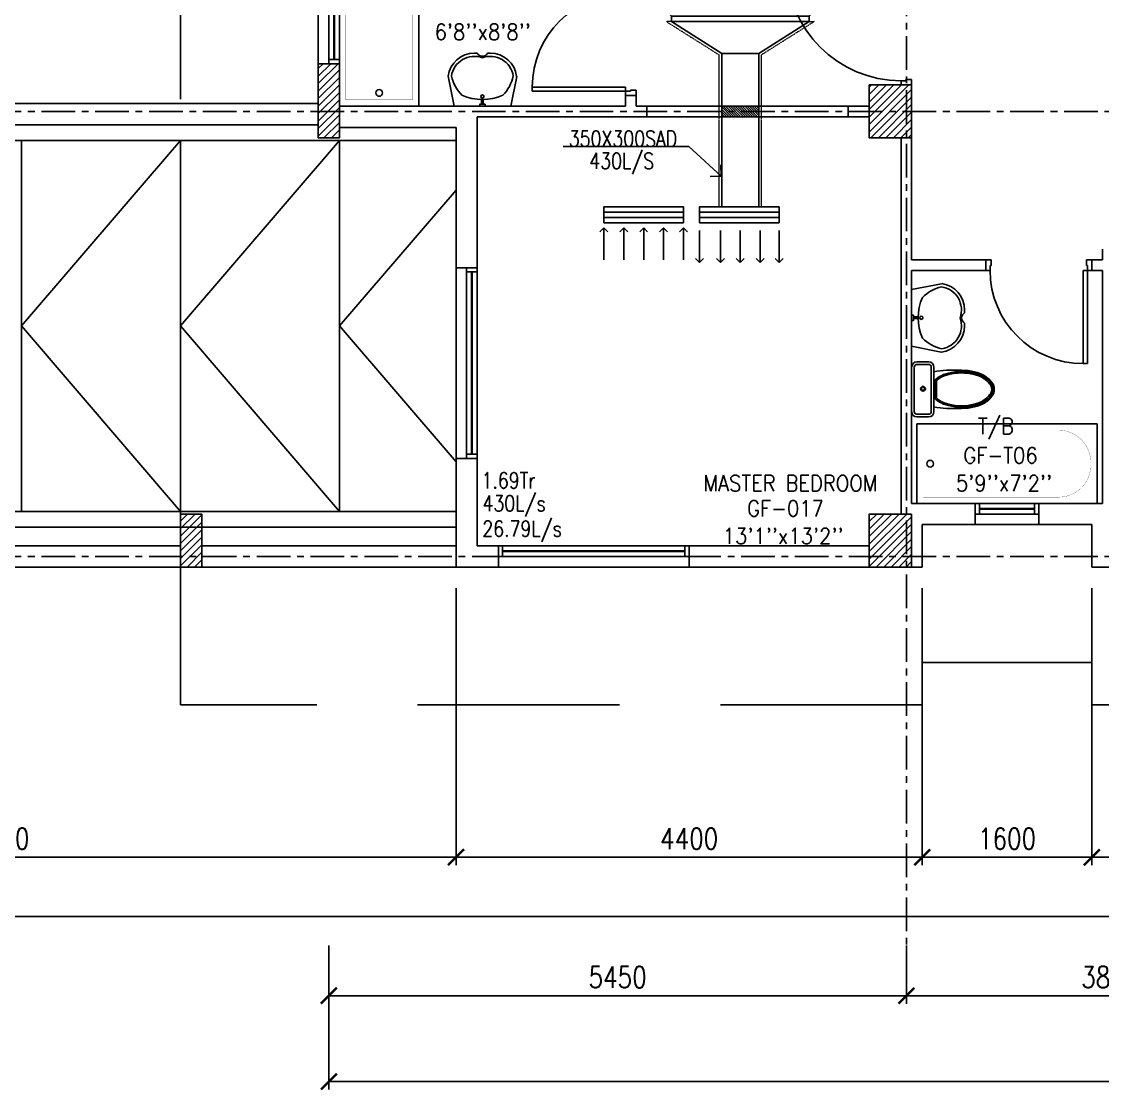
# Model space of a CAD drawing. Header units: millimetres. Extents: x -1288794 to 2153086, y -2701644 to -1428868.
# Drawn here: x 965109 to 975309, y -1514208 to -1504121 of the extents above; entities that cross this region are included whole.
import ezdxf

# ---------------------------------------------------------------- set-up
doc = ezdxf.new("R2010")
doc.units = ezdxf.units.MM
doc.header["$LTSCALE"] = 100
doc.header["$PDMODE"] = 34
for name, pattern in [('CENTER', [50.8, 31.75, -6.35, 6.35, -6.35]), ('DASHED2', [9.525, 6.35, -3.175]), ('HIDDEN', [9.525, 6.35, -3.175])]:
    doc.linetypes.add(name, pattern=pattern)
for name, color, linetype in [('A-ANNO-DIMS', 1, 'Continuous'), ('A-ANNO-TEXT', 8, 'Continuous'), ('A-AREA', 8, 'CENTER'), ('A-DOOR', 4, 'Continuous'), ('A-FLOR-OVHD', 4, 'DASHED2'), ('A-FLOR-PFIX', 8, 'Continuous'), ('A-GLAZ', 5, 'Continuous'), ('A-GRID', 253, 'CENTER'), ('A-WALL-FULL', 8, 'Continuous'), ('AC-FD', 1, 'Continuous'), ('AC-SAD', 3, 'Continuous'), ('AC-SAD TEXT', 3, 'Continuous'), ('FCU-AC', 160, 'Continuous'), ('HATCH', 251, 'Continuous'), ('L-WALK', 8, 'Continuous'), ('RETURN GRILL RIGHT', 1, 'Continuous'), ('S-COL- HACT.', 9, 'Continuous'), ('S-COL.', 8, 'Continuous'), ('SUPPLY GRILL RIGHT', 3, 'Continuous')]:
    doc.layers.add(name, color=color, linetype=linetype)
doc.layers.add('INSULATION', color=1, linetype='Continuous', lineweight=5)
doc.styles.add('ROMANS', font='romans.shx', dxfattribs={"width": 0.8})
doc.styles.add('SIMPLEX', font='simplex.shx', dxfattribs={"width": 0.8})
doc.dimstyles.new('100 of DIM2', dxfattribs={"dimscale": 0, "dimtxt": 200, "dimasz": 150, "dimexe": 75, "dimexo": 200, "dimgap": 75, "dimtad": 1, "dimdec": 0, "dimrnd": 5, "dimzin": 0, "dimdsep": 46, "dimtxsty": 'ROMANS', "dimblk": 'ARCHTICK', "dimcen": 100, "dimclrd": 94, "dimclre": 94, "dimclrt": 2, "dimadec": 0, "dimazin": 0, "dimtfac": 1, "dimtdec": 0, "dimtofl": 0, "dimtmove": 2, "dimatfit": 3, "dimldrblk": 'OPEN90', "dimfxl": 75, "dimtolj": 1, "dimtzin": 0, "dimarcsym": 0})
pattern_1 = [(45, (2089964.023, -1109556.65), (-35.355339, 35.355339), [])]

# ---------------------------------------------------------------- blocks, each defined once
blk = doc.blocks.new('D-100-R1')
for p, q in [((-80, 980), (-80, 100)), ((-80, 980), (-40, 980)), ((-40, 980), (-40, 55)), ((-1000, 100), (-1000, 0)), ((-1000, 100), (-960, 100)), ((-960, 100), (-960, 55)), ((-960, 55), (-950, 55)), ((-950, 55), (-950, 0)), ((-80, 100), (0, 100)), ((-50, 55), (-50, 0)), ((-50, 55), (-40, 55)), ((-50, 0), (0, 0)), ((0, 100), (0, 0)), ((-1000, 0), (-950, 0))]:
    blk.add_line(p, q)
at = {"linetype": 'Continuous'}
blk.add_arc((-80, 100), 880, 90, 180, dxfattribs=at)
blk = doc.blocks.new('D-120-R1')
for p, q in [((-80, 1180), (-40, 1180)), ((-80, 1180), (-80, 100)), ((-40, 1180), (-40, 55)), ((-1200, 100), (-1160, 100)), ((-1200, 100), (-1200, 0)), ((-1160, 100), (-1160, 55)), ((-1160, 55), (-1150, 55)), ((-1150, 55), (-1150, 0)), ((-80, 100), (0, 100)), ((-50, 55), (-40, 55)), ((-50, 55), (-50, 0)), ((-50, 0), (0, 0)), ((0, 100), (0, 0)), ((-1200, 0), (-1150, 0))]:
    blk.add_line(p, q)
at = {"linetype": 'Continuous'}
blk.add_arc((-80, 100), 1080, 90, 180, dxfattribs=at)
blk = doc.blocks.new('LAV-4')
for p, q in [((-266, 0), (-322, -283)), ((-266, 0), (268, 0)), ((268, 0), (324, -280)), ((-48, -500), (-75, -500)), ((75, -500), (50, -500))]:
    blk.add_line(p, q)
for points in [[(-25, 0), (-25, -18), (25, -18), (25, 0)], [(-9, -20), (-9, -57), (8, -57), (8, -20)]]:
    blk.add_lwpolyline(points, close=True)
blk.add_circle((0, -91), 15.4)
for centre, radius, start, end in [((0, -539), 477, 66.1261, 113.874), ((74, -366), 375, 135.3333, 167.1432), ((-74, -366), 375, 12.5199, 44.6667), ((-75, -250), 250, 187.6784, 270), ((-75, -250), 220, 188.5814, 289.9523), ((75, -250), 220, 250.0878, 350.8515), ((75, -250), 250, 270, 353.0121), ((1, -527), 55.9, 28.7827, 151.2173), ((50, -499), 0, 238.1883, 0)]:
    blk.add_arc(centre, radius, start, end)
blk = doc.blocks.new('BT-2')
blk.add_lwpolyline([(0, 750), (1700, 750), (1700, 0), (0, 0)], close=True)
at = {"const_width": 2}
blk.add_lwpolyline([(60, 690), (1340, 690, -0.414214), (1640, 390), (1640, 360, -0.414214), (1340, 60), (60, 60)], format="xyb", close=True, dxfattribs=at)
blk.add_circle((125, 375), 31.9)
blk = doc.blocks.new('W-180')
for p, q in [((1800, 100), (0, 100)), ((1800, 0), (0, 0)), ((40, 0), (40, 100)), ((1760, 100), (1760, 0))]:
    blk.add_line(p, q)
at = {"linetype": 'Continuous'}
for p, q in [((1760, 53), (40, 53)), ((1760, 47), (40, 47))]:
    blk.add_line(p, q, dxfattribs=at)
blk = doc.blocks.new('W-60')
for p, q in [((600, 100), (0, 100)), ((600, 0), (0, 0)), ((40, 0), (40, 100)), ((560, 100), (560, 0))]:
    blk.add_line(p, q)
at = {"linetype": 'Continuous'}
for p, q in [((560, 53), (40, 53)), ((560, 47), (40, 47))]:
    blk.add_line(p, q, dxfattribs=at)
blk = doc.blocks.new('WC-1')
for p, q in [((-210, 0), (210, 0)), ((-260, -160), (-260, -50)), ((-235, -160), (-235, -50)), ((-210, -25), (210, -25)), ((235, -50), (235, -160)), ((260, -50), (260, -160)), ((210, -185), (-210, -185)), ((210, -210), (-210, -210)), ((91, -223), (-91, -223)), ((86, -235), (-86, -235))]:
    blk.add_line(p, q)
for radius in [22.1, 17.1]:
    blk.add_circle((-6, -107), radius)
for centre, radius, start, end in [((-210, -50), 50, 90, 180), ((-210, -50), 25, 90, 180), ((210, -50), 50, 360, 90), ((210, -50), 25, 360, 90), ((-210, -160), 50, 180, 270), ((-210, -160), 25, 180, 270), ((210, -160), 25, 270, 360), ((210, -160), 50, 270, 360), ((722, -383), 904, 168.9529, 184.0632), ((178, -428), 341, 149.8586, 166.4766), ((178, -428), 328, 149.8586, 166.4766), ((69, -365), 214, 138.4152, 149.8586), ((69, -365), 201, 139.9943, 149.8586), ((-69, -365), 201, 30.1414, 40.0057), ((-69, -365), 214, 30.1414, 41.5848), ((-178, -428), 328, 13.5234, 30.1414), ((-178, -428), 341, 13.5234, 30.1414), ((352, -470), 520, 166.4766, 180), ((352, -470), 507, 166.4766, 180), ((-352, -470), 507, 360, 13.5234), ((-352, -470), 520, 360, 13.5234), ((352, -470), 532, 177.5541, 180), ((352, -470), 532, 180, 193.5234), ((352, -470), 520, 180, 193.5234), ((352, -470), 507, 180, 193.5234), ((-352, -470), 507, 346.4766, 360), ((-352, -470), 520, 346.4766, 360), ((-352, -470), 532, 346.4766, 360), ((-352, -470), 532, 360, 2.4459), ((178, -512), 353, 193.5234, 210.1414), ((178, -512), 341, 193.5234, 210.1414), ((178, -512), 328, 193.5234, 210.1414), ((-178, -512), 328, 329.8586, 346.4766), ((-178, -512), 341, 329.8586, 346.4766), ((-178, -512), 353, 329.8586, 346.4766), ((69, -575), 226, 210.1414, 234.4972), ((69, -575), 214, 210.1414, 234.4972), ((69, -575), 201, 210.1414, 234.4972), ((-69, -575), 201, 305.5028, 329.8586), ((-69, -575), 214, 305.5028, 329.8586), ((-69, -575), 226, 305.5028, 329.8586), ((0, -672), 108, 234.4972, 270), ((0, -672), 95.9, 234.4972, 270), ((0, -672), 83.4, 234.4972, 270), ((0, -672), 83.4, 270, 305.5028), ((0, -672), 95.9, 270, 305.5028), ((0, -672), 108, 270, 305.5028)]:
    blk.add_arc(centre, radius, start, end)
at = {"linetype": 'Continuous', "ltscale": 50}
blk.add_arc((-722, -383), 904, 355.9368, 11.0471, dxfattribs=at)
blk = doc.blocks.new('_ArchTick')
at = {"color": 0, "linetype": 'ByBlock', "const_width": 0.15}
blk.add_lwpolyline([(-0.5, -0.5), (0.5, 0.5)], dxfattribs=at)
blk = doc.blocks.new('*D342')
at = {"layer": 'A-ANNO-DIMS', "color": 94, "lineweight": -2, "ltscale": 3, "transparency": 16777216}
for p, q in [((968009, -1512840), (968009, -1513390)), ((973459, -1512840), (973459, -1513390)), ((968009, -1513315), (973459, -1513315))]:
    blk.add_line(p, q, dxfattribs=at)
at = {"layer": 'Defpoints', "color": 0, "ltscale": 3, "transparency": 16777216}
for p in [(968009, -1512640), (973459, -1512640), (973459, -1513315)]:
    blk.add_point(p, dxfattribs=at)
at = {"layer": 'A-ANNO-DIMS', "color": 94, "lineweight": -2, "ltscale": 3, "transparency": 16777216, "xscale": 150, "yscale": 150, "zscale": 150, "rotation": 180}
blk.add_blockref('_ArchTick', (968009, -1513315), dxfattribs=at)
at = {"layer": 'A-ANNO-DIMS', "color": 94, "lineweight": -2, "ltscale": 3, "transparency": 16777216, "xscale": 150, "yscale": 150, "zscale": 150}
blk.add_blockref('_ArchTick', (973459, -1513315), dxfattribs=at)
at = {"layer": 'A-ANNO-DIMS', "color": 2, "ltscale": 3, "transparency": 16777216, "insert": (970734, -1513140), "char_height": 200, "attachment_point": 5, "style": 'ROMANS'}
blk.add_mtext('\\A1;5450', dxfattribs=at)
blk = doc.blocks.new('_Open90')
at = {"color": 0, "linetype": 'ByBlock', "lineweight": -2}
for p, q in [((0, 0), (-1, 0)), ((-0.5, 0.5), (0, 0)), ((0, 0), (-0.5, -0.5))]:
    blk.add_line(p, q, dxfattribs=at)
blk = doc.blocks.new('*D343')
at = {"layer": 'A-ANNO-DIMS', "color": 94, "lineweight": -2, "ltscale": 3, "transparency": 16777216}
for p, q in [((973459, -1512840), (973459, -1513390)), ((977309, -1513115), (977309, -1513240)), ((973459, -1513315), (977309, -1513315))]:
    blk.add_line(p, q, dxfattribs=at)
at = {"layer": 'Defpoints', "color": 0, "ltscale": 3, "transparency": 16777216}
for p in [(973459, -1512640), (977309, -1513315), (977309, -1513315)]:
    blk.add_point(p, dxfattribs=at)
at = {"layer": 'A-ANNO-DIMS', "color": 94, "lineweight": -2, "ltscale": 3, "transparency": 16777216, "xscale": 150, "yscale": 150, "zscale": 150, "rotation": 180}
blk.add_blockref('_ArchTick', (973459, -1513315), dxfattribs=at)
at = {"layer": 'A-ANNO-DIMS', "color": 94, "lineweight": -2, "ltscale": 3, "transparency": 16777216, "xscale": 150, "yscale": 150, "zscale": 150}
blk.add_blockref('_ArchTick', (977309, -1513315), dxfattribs=at)
at = {"layer": 'A-ANNO-DIMS', "color": 2, "ltscale": 3, "transparency": 16777216, "insert": (975384, -1513140), "char_height": 200, "attachment_point": 5, "style": 'ROMANS'}
blk.add_mtext('\\A1;3850', dxfattribs=at)
blk = doc.blocks.new('*D347')
at = {"layer": 'A-ANNO-DIMS', "color": 94, "lineweight": -2, "ltscale": 3, "transparency": 16777216}
for p, q in [((968009, -1512975), (968009, -1514200)), ((993509, -1512975), (993509, -1514200)), ((968009, -1514125), (993509, -1514125))]:
    blk.add_line(p, q, dxfattribs=at)
at = {"layer": 'Defpoints', "color": 0, "ltscale": 3, "transparency": 16777216}
for p in [(968009, -1512775), (993509, -1512775), (993509, -1514125)]:
    blk.add_point(p, dxfattribs=at)
at = {"layer": 'A-ANNO-DIMS', "color": 94, "lineweight": -2, "ltscale": 3, "transparency": 16777216, "xscale": 150, "yscale": 150, "zscale": 150, "rotation": 180}
blk.add_blockref('_ArchTick', (968009, -1514125), dxfattribs=at)
at = {"layer": 'A-ANNO-DIMS', "color": 94, "lineweight": -2, "ltscale": 3, "transparency": 16777216, "xscale": 150, "yscale": 150, "zscale": 150}
blk.add_blockref('_ArchTick', (993509, -1514125), dxfattribs=at)
at = {"layer": 'A-ANNO-DIMS', "color": 2, "ltscale": 3, "transparency": 16777216, "insert": (980759, -1513950), "char_height": 200, "attachment_point": 5, "style": 'ROMANS'}
blk.add_mtext('\\A1;25500', dxfattribs=at)
blk = doc.blocks.new('*D350')
at = {"layer": 'A-ANNO-DIMS', "color": 94, "linetype": 'Continuous', "lineweight": -2, "ltscale": 3, "transparency": 16777216}
for p, q in [((975209, -1509469), (975209, -1512083)), ((979509, -1509469), (979509, -1512083)), ((979509, -1512008), (975209, -1512008))]:
    blk.add_line(p, q, dxfattribs=at)
at = {"layer": 'Defpoints', "color": 0, "linetype": 'Continuous', "ltscale": 3, "transparency": 16777216}
for p in [(975209, -1509269), (979509, -1509269), (975209, -1512008)]:
    blk.add_point(p, dxfattribs=at)
at = {"layer": 'A-ANNO-DIMS', "color": 94, "linetype": 'Continuous', "lineweight": -2, "ltscale": 3, "transparency": 16777216, "xscale": 150, "yscale": 150, "zscale": 150, "rotation": 180}
blk.add_blockref('_ArchTick', (975209, -1512008), dxfattribs=at)
at = {"layer": 'A-ANNO-DIMS', "color": 94, "linetype": 'Continuous', "lineweight": -2, "ltscale": 3, "transparency": 16777216, "xscale": 150, "yscale": 150, "zscale": 150}
blk.add_blockref('_ArchTick', (979509, -1512008), dxfattribs=at)
at = {"layer": 'A-ANNO-DIMS', "color": 2, "linetype": 'Continuous', "ltscale": 3, "transparency": 16777216, "insert": (977359, -1511833), "char_height": 200, "attachment_point": 5, "style": 'ROMANS'}
blk.add_mtext('\\A1;4300', dxfattribs=at)
blk = doc.blocks.new('*D351')
at = {"layer": 'A-ANNO-DIMS', "color": 94, "linetype": 'Continuous', "lineweight": -2, "ltscale": 3, "transparency": 16777216}
for p, q in [((973609, -1509469), (973609, -1512083)), ((975209, -1509469), (975209, -1512083)), ((975209, -1512008), (973609, -1512008))]:
    blk.add_line(p, q, dxfattribs=at)
at = {"layer": 'Defpoints', "color": 0, "linetype": 'Continuous', "ltscale": 3, "transparency": 16777216}
for p in [(973609, -1509269), (975209, -1509269), (973609, -1512008)]:
    blk.add_point(p, dxfattribs=at)
at = {"layer": 'A-ANNO-DIMS', "color": 94, "linetype": 'Continuous', "lineweight": -2, "ltscale": 3, "transparency": 16777216, "xscale": 150, "yscale": 150, "zscale": 150, "rotation": 180}
blk.add_blockref('_ArchTick', (973609, -1512008), dxfattribs=at)
at = {"layer": 'A-ANNO-DIMS', "color": 94, "linetype": 'Continuous', "lineweight": -2, "ltscale": 3, "transparency": 16777216, "xscale": 150, "yscale": 150, "zscale": 150}
blk.add_blockref('_ArchTick', (975209, -1512008), dxfattribs=at)
at = {"layer": 'A-ANNO-DIMS', "color": 2, "linetype": 'Continuous', "ltscale": 3, "transparency": 16777216, "insert": (974409, -1511833), "char_height": 200, "attachment_point": 5, "style": 'ROMANS'}
blk.add_mtext('\\A1;1600', dxfattribs=at)
blk = doc.blocks.new('*D352')
at = {"layer": 'A-ANNO-DIMS', "color": 94, "linetype": 'Continuous', "lineweight": -2, "ltscale": 3, "transparency": 16777216}
for p, q in [((969209, -1509469), (969209, -1512083)), ((973609, -1509469), (973609, -1512083)), ((973609, -1512008), (969209, -1512008))]:
    blk.add_line(p, q, dxfattribs=at)
at = {"layer": 'Defpoints', "color": 0, "linetype": 'Continuous', "ltscale": 3, "transparency": 16777216}
for p in [(969209, -1509269), (973609, -1509269), (969209, -1512008)]:
    blk.add_point(p, dxfattribs=at)
at = {"layer": 'A-ANNO-DIMS', "color": 94, "linetype": 'Continuous', "lineweight": -2, "ltscale": 3, "transparency": 16777216, "xscale": 150, "yscale": 150, "zscale": 150, "rotation": 180}
blk.add_blockref('_ArchTick', (969209, -1512008), dxfattribs=at)
at = {"layer": 'A-ANNO-DIMS', "color": 94, "linetype": 'Continuous', "lineweight": -2, "ltscale": 3, "transparency": 16777216, "xscale": 150, "yscale": 150, "zscale": 150}
blk.add_blockref('_ArchTick', (973609, -1512008), dxfattribs=at)
at = {"layer": 'A-ANNO-DIMS', "color": 2, "linetype": 'Continuous', "ltscale": 3, "transparency": 16777216, "insert": (971409, -1511833), "char_height": 200, "attachment_point": 5, "style": 'ROMANS'}
blk.add_mtext('\\A1;4400', dxfattribs=at)
blk = doc.blocks.new('*D353')
at = {"layer": 'A-ANNO-DIMS', "color": 94, "linetype": 'Continuous', "lineweight": -2, "ltscale": 3, "transparency": 16777216}
for p, q in [((960609, -1509469), (960609, -1512083)), ((969209, -1509469), (969209, -1512083)), ((969209, -1512008), (960609, -1512008))]:
    blk.add_line(p, q, dxfattribs=at)
at = {"layer": 'Defpoints', "color": 0, "linetype": 'Continuous', "ltscale": 3, "transparency": 16777216}
for p in [(960609, -1509269), (969209, -1509269), (960609, -1512008)]:
    blk.add_point(p, dxfattribs=at)
at = {"layer": 'A-ANNO-DIMS', "color": 94, "linetype": 'Continuous', "lineweight": -2, "ltscale": 3, "transparency": 16777216, "xscale": 150, "yscale": 150, "zscale": 150, "rotation": 180}
blk.add_blockref('_ArchTick', (960609, -1512008), dxfattribs=at)
at = {"layer": 'A-ANNO-DIMS', "color": 94, "linetype": 'Continuous', "lineweight": -2, "ltscale": 3, "transparency": 16777216, "xscale": 150, "yscale": 150, "zscale": 150}
blk.add_blockref('_ArchTick', (969209, -1512008), dxfattribs=at)
at = {"layer": 'A-ANNO-DIMS', "color": 2, "linetype": 'Continuous', "ltscale": 3, "transparency": 16777216, "insert": (964909, -1511833), "char_height": 200, "attachment_point": 5, "style": 'ROMANS'}
blk.add_mtext('\\A1;8600', dxfattribs=at)
blk = doc.blocks.new('fcu 2 tr')
h = blk.add_hatch()
h.set_pattern_fill('NET', color=3)
h.paths.add_polyline_path([(80954, -1588493), (79654, -1588493), (79654, -1588543), (80954, -1588543)])
at = {"layer": 'FCU-AC', "color": 1}
for p, q in [((80954, -1587730), (79654, -1587730)), ((79654, -1587730), (79654, -1587780)), ((80954, -1587780), (80954, -1587730)), ((79654, -1587780), (80954, -1587780)), ((80954, -1587930), (79654, -1587930)), ((79654, -1587930), (79654, -1587980)), ((80954, -1587980), (80954, -1587930)), ((79654, -1587980), (80954, -1587980))]:
    blk.add_line(p, q, dxfattribs=at)
at = {"layer": 'FCU-AC'}
for p, q in [((79654, -1587780), (79629, -1587805)), ((80979, -1587805), (79629, -1587805)), ((79654, -1587830), (79629, -1587805)), ((79654, -1587830), (79629, -1587855)), ((80954, -1587780), (79654, -1587780)), ((80954, -1587830), (79654, -1587830)), ((80954, -1587830), (79654, -1587830)), ((80954, -1587780), (80979, -1587805)), ((80954, -1587830), (80979, -1587805)), ((80954, -1587830), (80979, -1587855)), ((80979, -1587855), (79629, -1587855)), ((79654, -1587880), (79629, -1587855)), ((79654, -1587880), (79629, -1587905)), ((80979, -1587905), (79629, -1587905)), ((79654, -1587930), (79629, -1587905)), ((80954, -1587880), (79654, -1587880)), ((80954, -1587880), (79654, -1587880)), ((80954, -1587880), (80979, -1587855)), ((80954, -1587880), (80979, -1587905)), ((80954, -1587930), (80979, -1587905))]:
    blk.add_line(p, q, dxfattribs=at)
blk.add_lwpolyline([(79604, -1588493), (81004, -1588493), (81004, -1587980), (79604, -1587980)], close=True, dxfattribs=at)
at = {"layer": 'FCU-AC', "color": 6}
for points in [[(79529, -1588093), (81079, -1588093), (81079, -1588043), (79529, -1588043)], [(79529, -1588393), (81079, -1588393), (81079, -1588343), (79529, -1588343)]]:
    blk.add_lwpolyline(points, close=True, dxfattribs=at)
at = {"layer": 'FCU-AC', "color": 3}
blk.add_lwpolyline([(79654, -1588543), (80954, -1588543), (80954, -1588493), (79654, -1588493)], close=True, dxfattribs=at)
at = {"layer": 'FCU-AC', "color": 6}
for centre in [(79566, -1588068), (81041, -1588068), (79566, -1588368), (81041, -1588368)]:
    blk.add_circle(centre, 12.5, dxfattribs=at)
blk = doc.blocks.new('SUPPLY GRILL RIGHT')
at = {"layer": 'SUPPLY GRILL RIGHT'}
for p, q in [((375, 25), (-375, 25)), ((375, -25), (375, 25)), ((375, -25), (-375, -25)), ((375, -75), (375, -25))]:
    blk.add_line(p, q, dxfattribs=at)
blk.add_lwpolyline([(-375, -75), (375, -75), (375, 75), (-375, 75)], close=True, dxfattribs=at)
for points in [[(-375, -450), (-375, -150)], [(-178.5, -450), (-178.5, -150)], [(9, -450), (9, -150)], [(196.5, -450), (196.5, -150)], [(375, -450), (375, -150)]]:
    blk.add_leader(points, dimstyle='100 of DIM2', override={"dimscale": 1, "dimasz": 75, "dimtad": 0, "dimclrd": 0, "dimfxl": 0.2}, dxfattribs=at)
blk = doc.blocks.new('RETURN GRILL RIGHT')
at = {"layer": 'RETURN GRILL RIGHT'}
for p, q in [((375, 25), (-375, 25)), ((375, -25), (-375, -25))]:
    blk.add_line(p, q, dxfattribs=at)
blk.add_lwpolyline([(-375, -75), (375, -75), (375, 75), (-375, 75)], close=True, dxfattribs=at)
for points in [[(-375, -125), (-375, -425)], [(-187.5, -125), (-187.5, -425)], [(0, -125), (0, -425)], [(187.5, -125), (187.5, -425)], [(375, -125), (375, -425)]]:
    blk.add_leader(points, dimstyle='100 of DIM2', override={"dimscale": 1, "dimasz": 75, "dimtad": 0, "dimclrd": 0, "dimfxl": 0.2}, dxfattribs=at)

msp = doc.modelspace()

# ---------------------------------------------------------------- hatches: boundary and pattern name
at = {"layer": 'AC-FD', "linetype": 'ByBlock'}
h = msp.add_hatch(dxfattribs=at)
h.set_pattern_fill('ANSI31', color=256, scale=5, angle=90, style=0)
h.set_pattern_definition([(135, (-619718.9, -1566958.634), (-11.22532015, -11.22532015), [])])
h.paths.add_polyline_path([(972066.2, -1505018.7), (972066.2, -1504918.7), (971716.2, -1504918.6), (971716.2, -1505018.6)])
at = {"layer": 'S-COL- HACT.', "linetype": 'Continuous', "ltscale": 3}
h = msp.add_hatch(dxfattribs=at)
h.set_pattern_fill('ANSI31', color=256, scale=400, style=0)
h.set_pattern_definition(pattern_1)
h.paths.add_polyline_path([(967908.8, -1505218.6), (967908.8, -1504518.6), (968108.8, -1504518.6), (968108.8, -1505218.6)])
h = msp.add_hatch(dxfattribs=at)
h.set_pattern_fill('ANSI31', color=256, scale=400, style=0)
h.set_pattern_definition(pattern_1)
h.paths.add_polyline_path([(973508.8, -1504718.6), (973508.8, -1505218.6), (973108.8, -1505218.6), (973108.8, -1504718.6)])
h = msp.add_hatch(dxfattribs=at)
h.set_pattern_fill('ANSI31', color=256, scale=400, style=0)
h.set_pattern_definition(pattern_1)
h.paths.add_polyline_path([(966808.8, -1508768.6), (966808.8, -1509268.6), (966608.8, -1509268.6), (966608.8, -1508768.6)])
h = msp.add_hatch(dxfattribs=at)
h.set_pattern_fill('ANSI31', color=256, scale=400, style=0)
h.set_pattern_definition(pattern_1)
h.paths.add_polyline_path([(973508.8, -1508768.6), (973508.8, -1509268.6), (973108.8, -1509268.6), (973108.8, -1508768.6)])

# ---------------------------------------------------------------- linework, layer by layer
at = {"layer": 'A-AREA', "linetype": 'Continuous', "ltscale": 3}
for p, q in [((960608.8, -1504893.6), (967908.8, -1504893.6)), ((967908.8, -1505093.6), (960608.8, -1505093.6)), ((966608.8, -1509068.6), (960608.8, -1509068.6)), ((969208.8, -1509068.6), (966808.8, -1509068.6)), ((960608.8, -1509268.6), (969208.8, -1509268.6))]:
    msp.add_line(p, q, dxfattribs=at)
at = {"layer": 'A-AREA', "ltscale": 15}
msp.add_line((995708.8, -1512568.6), (960608.8, -1512568.6), dxfattribs=at)
at = {"layer": 'A-FLOR-OVHD', "linetype": 'Continuous', "ltscale": 3}
for p, q in [((972908.8, -1504918.6), (971008.8, -1504918.6)), ((971008.8, -1505018.6), (972908.8, -1505018.6))]:
    msp.add_line(p, q, dxfattribs=at)
at = {"layer": 'A-FLOR-OVHD', "ltscale": 3}
msp.add_lwpolyline([(993608.8, -1509268.6), (993608.8, -1510568.6), (980808.8, -1510568.6), (980808.8, -1509268.6), (979508.8, -1509268.6), (979508.8, -1510568.6), (975208.8, -1510568.6), (975208.8, -1510168.6), (973608.8, -1510168.6), (973608.8, -1510568.6), (966608.8, -1510568.6), (966608.8, -1500918.6), (965608.8, -1500918.6), (965608.8, -1496418.6)], dxfattribs=at)
msp.add_lwpolyline([(993608.8, -1509268.6), (993608.8, -1510568.6), (980808.8, -1510568.6), (980808.8, -1509268.6), (979508.8, -1509268.6), (979508.8, -1510568.6), (975208.8, -1510568.6), (975208.8, -1510168.6), (973608.8, -1510168.6), (973608.8, -1510568.6), (966608.8, -1510568.6), (966608.8, -1500918.6), (965608.8, -1500918.6), (965608.8, -1496418.6)], dxfattribs=at)
at = {"layer": 'A-GLAZ', "ltscale": 3}
for p, q in [((967908.8, -1504518.6), (967908.8, -1503918.6)), ((969208.8, -1508243.6), (969208.8, -1506443.6)), ((974708.8, -1508868.6), (974108.8, -1508868.6)), ((971408.8, -1509268.6), (969608.8, -1509268.6))]:
    msp.add_line(p, q, dxfattribs=at)
at = {"layer": 'A-GRID', "ltscale": 0.1}
for p, q in [((973458.8, -1465142.6), (973458.8, -1513277)), ((956151.6, -1504968.6), (999691.2, -1504968.6)), ((956151.6, -1509168.6), (999691.2, -1509168.6))]:
    msp.add_line(p, q, dxfattribs=at)
at = {"layer": 'A-WALL-FULL', "ltscale": 3}
for p, q in [((968108.8, -1504518.6), (967908.8, -1504518.6)), ((967908.8, -1505218.6), (967908.8, -1504518.6)), ((968108.8, -1504818.6), (968108.8, -1504518.6)), ((968108.8, -1504818.6), (968108.8, -1504518.6)), ((973408.8, -1504718.6), (973508.8, -1504718.6)), ((973508.8, -1506368.6), (973508.8, -1504718.6)), ((970808.8, -1504818.6), (970908.8, -1504818.6)), ((970808.8, -1504918.6), (970808.8, -1504818.6)), ((970908.8, -1504918.6), (970908.8, -1504818.6)), ((968108.8, -1504918.6), (970808.8, -1504918.6)), ((970908.8, -1504918.6), (971008.8, -1504918.6)), ((971008.8, -1504918.6), (971008.8, -1505018.6)), ((972908.8, -1504918.6), (973108.8, -1504918.6)), ((972908.8, -1504918.6), (972908.8, -1505018.6)), ((969408.8, -1505018.6), (971008.8, -1505018.6)), ((969408.8, -1506443.6), (969408.8, -1505018.6)), ((972908.8, -1505018.6), (973108.8, -1505018.6)), ((968108.8, -1505118.6), (969208.8, -1505118.6)), ((968108.8, -1505118.6), (968108.8, -1505218.6)), ((969208.8, -1506443.6), (969208.8, -1505118.6)), ((968108.8, -1505218.6), (967908.8, -1505218.6)), ((973408.8, -1508768.6), (973408.8, -1505218.6)), ((975308.8, -1506368.6), (975308.8, -1506268.6)), ((973508.8, -1506368.6), (974208.8, -1506368.6)), ((974208.8, -1506468.6), (974208.8, -1506368.6)), ((975208.8, -1506468.6), (975208.8, -1506368.6)), ((975208.8, -1506368.6), (975308.8, -1506368.6)), ((969408.8, -1506443.6), (969208.8, -1506443.6)), ((973508.8, -1506468.6), (974208.8, -1506468.6)), ((973508.8, -1508668.6), (973508.8, -1506468.6)), ((975208.8, -1506468.6), (975308.8, -1506468.6)), ((975308.8, -1508668.6), (975308.8, -1506468.6)), ((969208.8, -1509268.6), (969208.8, -1508243.6)), ((969408.8, -1508243.6), (969208.8, -1508243.6)), ((969408.8, -1509068.6), (969408.8, -1508243.6)), ((973508.8, -1508668.6), (974108.8, -1508668.6)), ((974108.8, -1508668.6), (974108.8, -1508868.6)), ((974708.8, -1508668.6), (975308.8, -1508668.6)), ((974708.8, -1508668.6), (974708.8, -1508868.6)), ((973608.8, -1509268.6), (973608.8, -1508868.6)), ((973608.8, -1508868.6), (974108.8, -1508868.6)), ((974708.8, -1508868.6), (975208.8, -1508868.6)), ((975208.8, -1509268.6), (975208.8, -1508868.6)), ((969408.8, -1509068.6), (969608.8, -1509068.6)), ((969608.8, -1509068.6), (969608.8, -1509268.6)), ((971408.8, -1509068.6), (973108.8, -1509068.6)), ((971408.8, -1509068.6), (971408.8, -1509268.6)), ((969208.8, -1509268.6), (969608.8, -1509268.6)), ((971408.8, -1509268.6), (973608.8, -1509268.6)), ((975208.8, -1509268.6), (976358.8, -1509268.6))]:
    msp.add_line(p, q, dxfattribs=at)
at = {"layer": 'A-WALL-FULL', "linetype": 'Continuous', "ltscale": 3}
for p, q in [((973108.8, -1504918.6), (973108.8, -1504718.6)), ((973108.8, -1504718.6), (973508.8, -1504718.6)), ((973108.8, -1505018.6), (973108.8, -1505218.6)), ((973108.8, -1505218.6), (973408.8, -1505218.6)), ((973108.8, -1509068.6), (973108.8, -1508768.6)), ((973108.8, -1508768.6), (973408.8, -1508768.6))]:
    msp.add_line(p, q, dxfattribs=at)
msp.add_lwpolyline([(966608.8, -1508768.6), (966808.8, -1508768.6), (966808.8, -1509268.6), (966608.8, -1509268.6)], close=True, dxfattribs=at)
at = {"layer": 'AC-FD', "linetype": 'ByBlock'}
msp.add_lwpolyline([(971716.2, -1505018.6), (971716.2, -1504918.6), (972066.2, -1504918.7), (972066.2, -1505018.7)], close=True, dxfattribs=at)
at = {"layer": 'AC-SAD'}
for p, q in [((971241.2, -1504120.7), (972541.2, -1504120.7)), ((971241.2, -1504120.7), (971716.2, -1504420.7)), ((972541.2, -1504120.7), (972066.2, -1504420.7)), ((971716.2, -1505868.6), (971716.2, -1504420.7)), ((971716.2, -1504420.7), (972066.2, -1504420.7)), ((972066.2, -1505868.6), (972066.2, -1504420.7))]:
    msp.add_line(p, q, dxfattribs=at)
at = {"layer": 'HATCH', "ltscale": 3}
for p, q in [((965108.8, -1505243.6), (965108.8, -1508743.6)), ((966608.8, -1505243.6), (966608.8, -1508743.6)), ((968108.8, -1505243.6), (968108.8, -1508743.6))]:
    msp.add_line(p, q, dxfattribs=at)
for points in [[(966608.8, -1505243.6), (965108.8, -1506993.6), (966608.8, -1508743.6)], [(968108.8, -1505243.6), (966608.8, -1506993.6), (968108.8, -1508743.6)], [(969208.8, -1505710.3), (968108.8, -1506993.6), (969208.8, -1508277)]]:
    msp.add_lwpolyline(points, dxfattribs=at)
at = {"layer": 'INSULATION', "linetype": 'HIDDEN', "ltscale": 0.01}
for p, q in [((971194.3, -1504120.7), (971691.2, -1504434.5)), ((971241.2, -1504120.7), (971194.3, -1504120.7)), ((972588, -1504120.7), (972091.2, -1504434.5)), ((972541.2, -1504120.7), (972588, -1504120.7)), ((971691.2, -1505868.6), (971691.2, -1504434.5)), ((972091.2, -1505868.6), (972091.2, -1504434.5))]:
    msp.add_line(p, q, dxfattribs=at)
at = {"layer": 'L-WALK', "ltscale": 3}
for p, q in [((967908.8, -1505093.6), (959608.8, -1505093.6)), ((969208.8, -1505243.6), (959608.8, -1505243.6)), ((963089.1, -1508743.6), (969208.8, -1508743.6)), ((969208.8, -1508893.6), (959608.8, -1508893.6))]:
    msp.add_line(p, q, dxfattribs=at)
at = {"layer": 'S-COL.', "linetype": 'Continuous', "ltscale": 3}
for points in [[(967908.8, -1505218.6), (967908.8, -1504518.6), (968108.8, -1504518.6), (968108.8, -1505218.6)], [(973508.8, -1504718.6), (973508.8, -1505218.6), (973108.8, -1505218.6), (973108.8, -1504718.6)], [(973508.8, -1504718.6), (973508.8, -1505218.6), (973108.8, -1505218.6), (973108.8, -1504718.6)], [(973508.8, -1504718.6), (973508.8, -1505218.6), (973108.8, -1505218.6), (973108.8, -1504718.6)], [(966808.8, -1508768.6), (966808.8, -1509268.6), (966608.8, -1509268.6), (966608.8, -1508768.6)], [(973508.8, -1508768.6), (973508.8, -1509268.6), (973108.8, -1509268.6), (973108.8, -1508768.6)]]:
    msp.add_lwpolyline(points, close=True, dxfattribs=at)

# ---------------------------------------------------------------- block references
at = {"layer": 'A-DOOR', "ltscale": 3, "rotation": 90}
msp.add_blockref('D-120-R1', (973508.8, -1503518.6), dxfattribs=at)
at = {"layer": 'A-DOOR', "ltscale": 3, "xscale": -1}
for p, rotation in [((970908.8, -1504818.6), 90), ((975208.8, -1506368.6), 180)]:
    msp.add_blockref('D-100-R1', p, dxfattribs=dict(at, rotation=rotation))
at = {"layer": 'A-FLOR-PFIX', "ltscale": 3, "xscale": -1}
for name, p, rotation in [('BT-2', (968108.8, -1504918.6), 270), ('LAV-4', (969457.2, -1504918.6), 180), ('LAV-4', (973508.8, -1506916.5), 90), ('WC-1', (973508.8, -1507591.6), 90), ('BT-2', (973558.8, -1507918.6), 180)]:
    msp.add_blockref(name, p, dxfattribs=dict(at, rotation=rotation))
at = {"layer": 'A-GLAZ', "ltscale": 3, "xscale": -1}
for name, p, rotation in [('W-60', (968108.8, -1503918.6), 90), ('W-180', (969408.8, -1506443.6), 90), ('W-60', (974108.8, -1508668.6), 180), ('W-180', (969608.8, -1509068.6), 180)]:
    msp.add_blockref(name, p, dxfattribs=dict(at, rotation=rotation))
at = {"layer": 'FCU-AC', "rotation": 180}
msp.add_blockref('fcu 2 tr', (1052194.7, -3091850.7), dxfattribs=at)
at = {"layer": 'RETURN GRILL RIGHT'}
msp.add_blockref('RETURN GRILL RIGHT', (970979.6, -1505943.6), dxfattribs=at)
at = {"layer": 'SUPPLY GRILL RIGHT'}
msp.add_blockref('SUPPLY GRILL RIGHT', (971882.2, -1505943.6), dxfattribs=at)

# ---------------------------------------------------------------- texts
at = {"layer": 'A-ANNO-TEXT', "style": 'ROMANS', "width": 0.9}
for s, p in [("6'8''x8'8''", (969006.9, -1504292.6)), ('T/B', (974133.5, -1508013.1)), ('GF-T06', (973997.8, -1508290.7)), ('MASTER BEDROOM', (971543.4, -1508552.8)), ("5'9''x7'2''", (973926.6, -1508552.7)), ('GF-017', (971956.6, -1508791)), ("13'1''x13'2''", (971726.7, -1509051.2))]:
    msp.add_text(s, height=150, dxfattribs=at).set_placement(p)
at = {"layer": 'AC-SAD TEXT', "style": 'SIMPLEX', "width": 0.8}
for s, p in [('350X300SAD', (970273, -1505300.7)), ('430L/S', (970466.4, -1505510.2)), ('1.69Tr', (969449.7, -1508526.4)), ('430L/s', (969459.1, -1508742.5)), ('26.79L/s', (969456.8, -1508981.7))]:
    msp.add_text(s, height=150, dxfattribs=at).set_placement(p)

# ---------------------------------------------------------------- dimensions: what is measured, and where the dimension line sits
at = {"layer": 'A-ANNO-DIMS', "linetype": 'Continuous', "ltscale": 3}
for base, p1, p2, picture, middle in [((960608.8, -1512007.6), (969208.8, -1509268.6), (960608.8, -1509268.6), '*D353', (964908.8, -1511832.6)), ((969208.8, -1512007.6), (973608.8, -1509268.6), (969208.8, -1509268.6), '*D352', (971408.8, -1511832.6)), ((973608.8, -1512007.6), (975208.8, -1509268.6), (973608.8, -1509268.6), '*D351', (974408.8, -1511832.6)), ((975208.8, -1512007.6), (979508.8, -1509268.6), (975208.8, -1509268.6), '*D350', (977358.8, -1511832.6))]:
    dim = msp.add_linear_dim(base=base, p1=p1, p2=p2, dimstyle='100 of DIM2', override={"dimscale": 1}, dxfattribs=at)
    dim.commit()
    dim.dimension.update_dxf_attribs({"geometry": picture, "text_midpoint": middle})
at = {"layer": 'A-ANNO-DIMS', "ltscale": 3}
for base, p1, p2, picture, middle in [((973458.8, -1513315.3), (968008.8, -1512640), (973458.8, -1512640), '*D342', (970733.8, -1513140.3)), ((977308.8, -1513315.3), (973458.8, -1512640), (977308.8, -1513315.3), '*D343', (975383.8, -1513140.3)), ((993508.8, -1514125.5), (968008.8, -1512774.8), (993508.8, -1512774.8), '*D347', (980758.8, -1513950.5))]:
    dim = msp.add_linear_dim(base=base, p1=p1, p2=p2, dimstyle='100 of DIM2', override={"dimscale": 1}, dxfattribs=at)
    dim.commit()
    dim.dimension.update_dxf_attribs({"geometry": picture, "text_midpoint": middle})

# ---------------------------------------------------------------- leaders
at = {"layer": 'AC-SAD TEXT'}
msp.add_leader([(971711.6, -1505579.3), (971406.4, -1505300.7), (970220.3, -1505300.7)], dimstyle='100 of DIM2', override={"dimscale": 1, "dimtad": 0, "dimfxl": 0.2}, dxfattribs=at)

doc.saveas('drawing.dxf')
